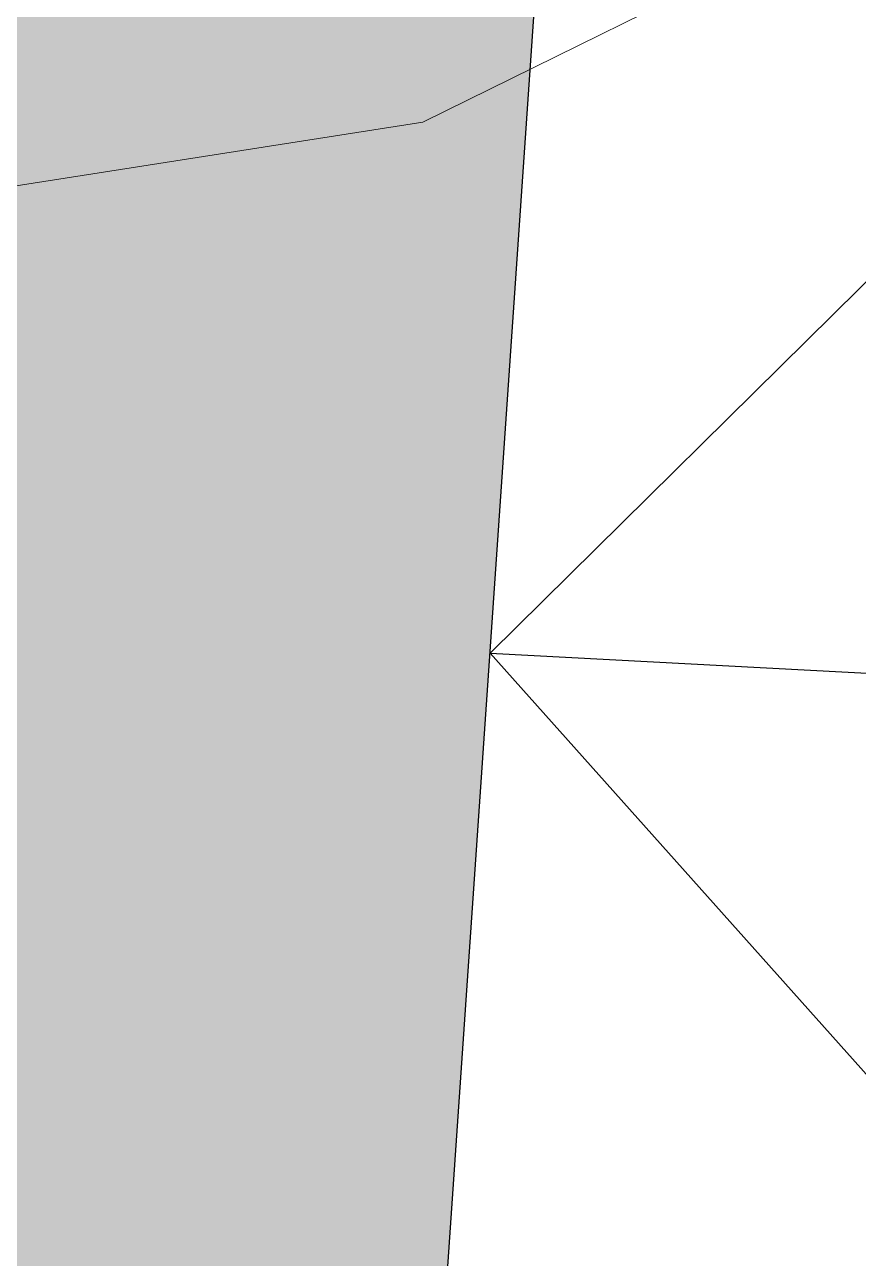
# Model space of a CAD drawing. Header units: millimetres. Extents: x 348 to 2201, y 118 to 1049.
# Drawn here: x 867.09 to 869.086, y 574.018 to 576.97 of the extents above; entities that cross this region are included whole.
import ezdxf

# ---------------------------------------------------------------- set-up
doc = ezdxf.new("R2010")
doc.units = ezdxf.units.MM
doc.layers.add('600_CURVA_MESTRA', color=14, linetype='Continuous', lineweight=18)
doc.layers.add('mur vue', color=7, linetype='Continuous', lineweight=13)

msp = doc.modelspace()

# ---------------------------------------------------------------- hatches: boundary and pattern name
at = {"layer": 'mur vue'}
h = msp.add_hatch(dxfattribs=at)
h.set_pattern_fill('AR-HBONE', color=256, scale=0.001, angle=63.0374)
h.set_pattern_definition([(90, (873.67925, 706.85885), (-0.1016, 0.1016), [0.3048, -0.1016]), (180, (873.67925, 706.96045), (-0.1016, 0.1016), [0.3048, -0.1016])])
h.paths.add_polyline_path([(862.8068, 545.3087), (862.6488, 545.3727), (861.6588, 545.8142), (860.4523, 546.204), (860.0496, 546.3165), (860.035, 543.6845), (860.0168, 540.3795), (862.7744, 539.4601)])
h.paths.add_polyline_path([(862.8355, 550.5133), (862.4206, 550.4983), (861.1998, 550.4038), (860.0724, 550.4383), (860.067, 549.4636), (860.0674, 549.4642), (860.0698, 549.4527), (860.0752, 549.4489), (860.0823, 549.4504), (860.0833, 549.4341), (860.0878, 549.4131), (860.1048, 549.3793), (860.0931, 549.3854), (860.0798, 549.3765), (860.0905, 549.3442), (860.0952, 549.3452), (860.097, 549.3301), (860.1056, 549.3137), (860.0962, 549.2898), (860.1024, 549.2911), (860.0839, 549.2177), (860.0795, 549.219), (860.0666, 549.19), (860.0654, 549.1858), (860.0496, 546.3165), (860.4523, 546.204), (861.6588, 545.8142), (862.6488, 545.3727), (862.8068, 545.3087)])
h.paths.add_polyline_path([(866.9342, 556.248), (867.4604, 558.0331), (864.8104, 558.8143), (864.4047, 557.4377), (860.7101, 552.8979), (860.5216, 552.5806), (860.0755, 551.0042), (860.0724, 550.4383), (861.1998, 550.4038), (862.4206, 550.4983), (862.8355, 550.5133), (862.8361, 550.6134), (863.0541, 551.3839)])
h.paths.add_polyline_path([(867.9469, 561.5111), (867.9605, 566.5659), (867.2284, 566.4181), (866.213, 566.3647), (865.1973, 566.3729), (865.1862, 562.258), (865.1846, 561.6448), (864.9682, 559.3495), (864.8104, 558.8143), (867.4604, 558.0331), (867.6937, 558.8245)])
h.paths.add_polyline_path([(867.9754, 572.1439), (868.3005, 576.8636), (868.0428, 576.7367), (866.9772, 576.5699), (865.9534, 576.4602), (865.2241, 576.4016), (865.1973, 566.3729), (866.213, 566.3647), (867.2284, 566.4181), (867.9605, 566.5659)])
h.paths.add_polyline_path([(868.4217, 578.6225), (865.2301, 578.6311), (865.2241, 576.4016), (865.9534, 576.4602), (866.9772, 576.5699), (868.0428, 576.7367), (868.3005, 576.8636)])

# ---------------------------------------------------------------- linework, layer by layer
for p, q in [((867.9754, 572.1439), (868.5964, 581.1578)), ((870.1597, 577.3949), (868.2043, 575.4663)), ((868.2043, 575.4663), (869.9525, 573.5092)), ((868.2043, 575.4663), (870.0516, 575.3678))]:
    msp.add_line(p, q)
at = {"layer": '600_CURVA_MESTRA', "elevation": 725}
msp.add_lwpolyline([(855.5573, 576.6517), (858.3386, 576.2442), (859.4235, 576.1476), (860.4487, 576.1036), (861.4586, 576.1027), (862.7433, 576.2036), (863.8678, 576.3327), (864.9519, 576.3798), (865.9534, 576.4602), (866.9772, 576.5699), (868.0428, 576.7367), (868.9475, 577.1821), (869.0917, 577.5034), (869.3684, 578.5783), (869.5539, 579.5884), (869.842, 580.5832), (870.6174, 582.7801), (870.883, 583.9862), (871.1556, 585.1188), (871.4079, 586.3501)], dxfattribs=at)

doc.saveas('drawing.dxf')
